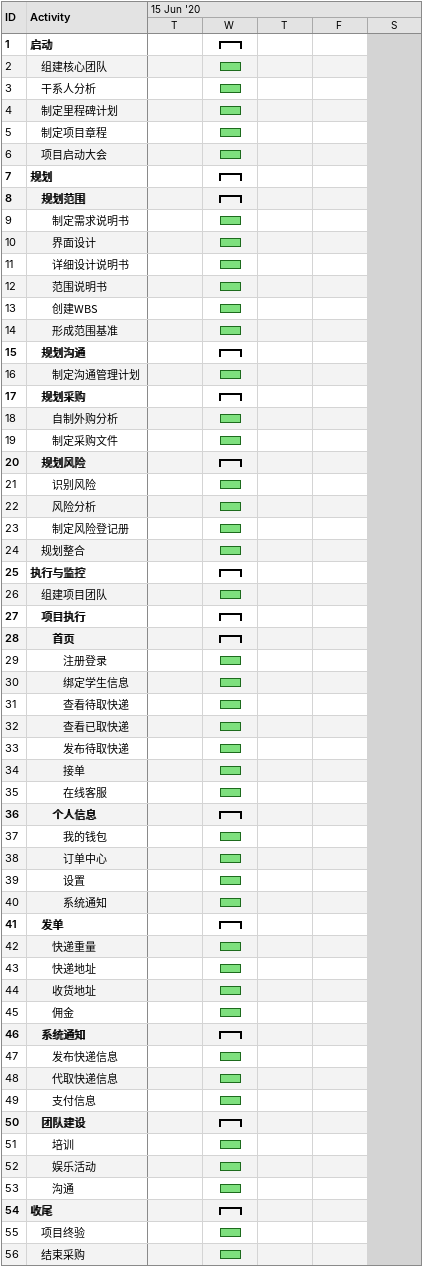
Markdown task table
| ID | Level | Task | Start | Finish |
|---|---|---|---|---|
| 1 | 1 | **启动** | 2020-06-17 | 2020-06-17 |
| 2 | 2 | 组建核心团队 | 2020-06-17 | 2020-06-17 |
| 3 | 2 | 干系人分析 | 2020-06-17 | 2020-06-17 |
| 4 | 2 | 制定里程碑计划 | 2020-06-17 | 2020-06-17 |
| 5 | 2 | 制定项目章程 | 2020-06-17 | 2020-06-17 |
| 6 | 2 | 项目启动大会 | 2020-06-17 | 2020-06-17 |
| 7 | 1 | **规划** | 2020-06-17 | 2020-06-17 |
| 8 | 2 | **规划范围** | 2020-06-17 | 2020-06-17 |
| 9 | 3 | 制定需求说明书 | 2020-06-17 | 2020-06-17 |
| 10 | 3 | 界面设计 | 2020-06-17 | 2020-06-17 |
| 11 | 3 | 详细设计说明书 | 2020-06-17 | 2020-06-17 |
| 12 | 3 | 范围说明书 | 2020-06-17 | 2020-06-17 |
| 13 | 3 | 创建WBS | 2020-06-17 | 2020-06-17 |
| 14 | 3 | 形成范围基准 | 2020-06-17 | 2020-06-17 |
| 15 | 2 | **规划沟通** | 2020-06-17 | 2020-06-17 |
| 16 | 3 | 制定沟通管理计划 | 2020-06-17 | 2020-06-17 |
| 17 | 2 | **规划采购** | 2020-06-17 | 2020-06-17 |
| 18 | 3 | 自制外购分析 | 2020-06-17 | 2020-06-17 |
| 19 | 3 | 制定采购文件 | 2020-06-17 | 2020-06-17 |
| 20 | 2 | **规划风险** | 2020-06-17 | 2020-06-17 |
| 21 | 3 | 识别风险 | 2020-06-17 | 2020-06-17 |
| 22 | 3 | 风险分析 | 2020-06-17 | 2020-06-17 |
| 23 | 3 | 制定风险登记册 | 2020-06-17 | 2020-06-17 |
| 24 | 2 | 规划整合 | 2020-06-17 | 2020-06-17 |
| 25 | 1 | **执行与监控** | 2020-06-17 | 2020-06-17 |
| 26 | 2 | 组建项目团队 | 2020-06-17 | 2020-06-17 |
| 27 | 2 | **项目执行** | 2020-06-17 | 2020-06-17 |
| 28 | 3 | **首页** | 2020-06-17 | 2020-06-17 |
| 29 | 4 | 注册登录 | 2020-06-17 | 2020-06-17 |
| 30 | 4 | 绑定学生信息 | 2020-06-17 | 2020-06-17 |
| 31 | 4 | 查看待取快递 | 2020-06-17 | 2020-06-17 |
| 32 | 4 | 查看已取快递 | 2020-06-17 | 2020-06-17 |
| 33 | 4 | 发布待取快递 | 2020-06-17 | 2020-06-17 |
| 34 | 4 | 接单 | 2020-06-17 | 2020-06-17 |
| 35 | 4 | 在线客服 | 2020-06-17 | 2020-06-17 |
| 36 | 3 | **个人信息** | 2020-06-17 | 2020-06-17 |
| 37 | 4 | 我的钱包 | 2020-06-17 | 2020-06-17 |
| 38 | 4 | 订单中心 | 2020-06-17 | 2020-06-17 |
| 39 | 4 | 设置 | 2020-06-17 | 2020-06-17 |
| 40 | 4 | 系统通知 | 2020-06-17 | 2020-06-17 |
| 41 | 2 | **发单** | 2020-06-17 | 2020-06-17 |
| 42 | 3 | 快递重量 | 2020-06-17 | 2020-06-17 |
| 43 | 3 | 快递地址 | 2020-06-17 | 2020-06-17 |
| 44 | 3 | 收货地址 | 2020-06-17 | 2020-06-17 |
| 45 | 3 | 佣金 | 2020-06-17 | 2020-06-17 |
| 46 | 2 | **系统通知** | 2020-06-17 | 2020-06-17 |
| 47 | 3 | 发布快递信息 | 2020-06-17 | 2020-06-17 |
| 48 | 3 | 代取快递信息 | 2020-06-17 | 2020-06-17 |
| 49 | 3 | 支付信息 | 2020-06-17 | 2020-06-17 |
| 50 | 2 | **团队建设** | 2020-06-17 | 2020-06-17 |
| 51 | 3 | 培训 | 2020-06-17 | 2020-06-17 |
| 52 | 3 | 娱乐活动 | 2020-06-17 | 2020-06-17 |
| 53 | 3 | 沟通 | 2020-06-17 | 2020-06-17 |
| 54 | 1 | **收尾** | 2020-06-17 | 2020-06-17 |
| 55 | 2 | 项目终验 | 2020-06-17 | 2020-06-17 |
| 56 | 2 | 结束采购 | 2020-06-17 | 2020-06-17 |
